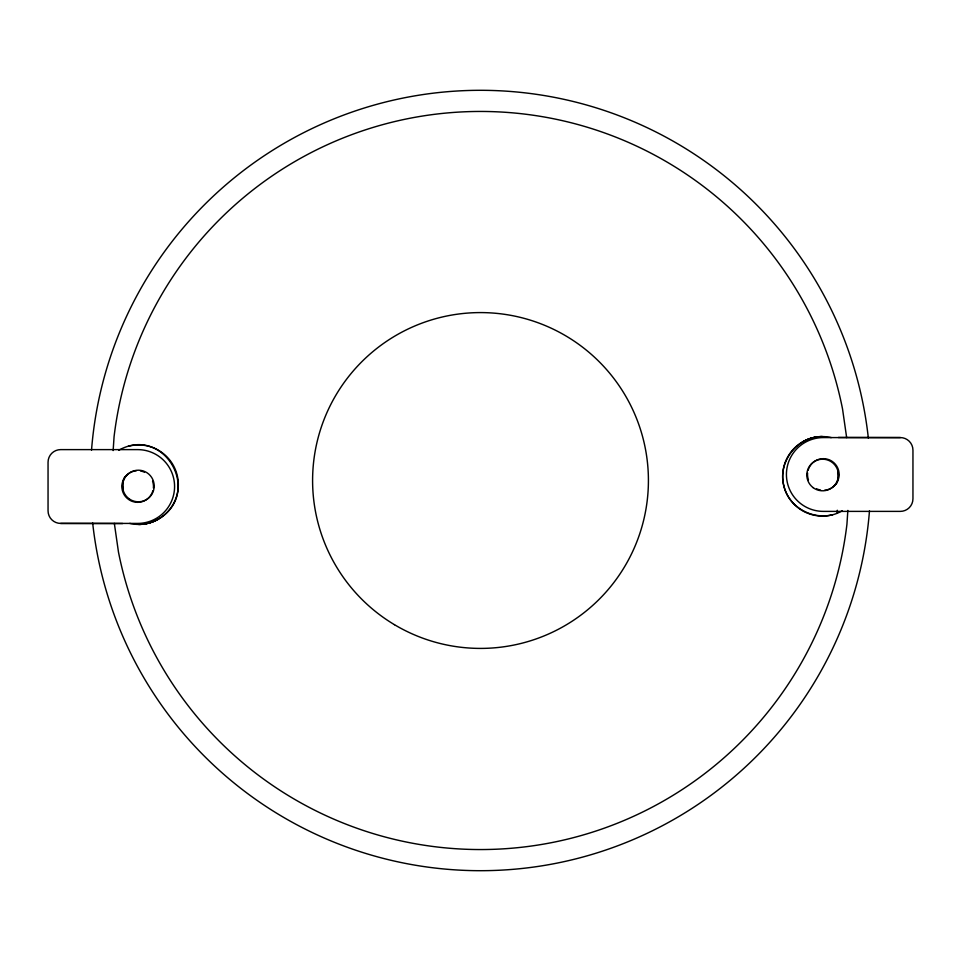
<?xml version="1.0" encoding="UTF-8"?>
<svg xmlns="http://www.w3.org/2000/svg" width="961" height="961" viewBox="0 0 961 961"><rect width="100%" height="100%" fill="white"/><g stroke="black" fill="none" stroke-linecap="round" stroke-linejoin="round"><path stroke-width="1.44" d="M113.146 450.577L114.071 436.678A369.036 369.036 0 0 1 842.533 408.942L846.653 437.603M837.127 512.886L837.295 510.255M847.854 510.423L846.929 524.322A369.036 369.036 0 0 1 118.467 552.058L114.347 523.397M128.306 446.288A39.737 39.737 0 0 1 177.989 479.491A39.737 39.737 0 0 1 138.588 524.418A56.483 47.077 81.8 0 0 158.457 519.084C203.107 492.609 163.971 424.834 118.72 450.253M832.694 514.712A39.737 39.737 0 0 1 783.011 481.509A39.737 39.737 0 0 1 822.412 436.582C797.234 436.114 777.065 462.421 784.02 486.614C790.086 511.048 820.718 523.733 842.28 510.747M900.337 437.579L823.325 437.579A36.902 36.902 0 0 0 786.422 474.482A36.902 36.902 0 0 0 823.325 511.384L900.337 511.384A12.613 12.613 0 0 0 912.95 498.771L912.95 450.192A12.613 12.613 0 0 0 900.337 437.579L838.34 437.471M60.663 523.421L137.675 523.421A36.902 36.902 0 0 0 174.578 486.518A36.902 36.902 0 0 0 137.675 449.616L60.663 449.616A12.613 12.613 0 0 0 48.05 462.229L48.05 510.808A12.613 12.613 0 0 0 60.663 523.421L122.66 523.529M158.457 519.084A56.735 47.173 81.8 0 1 129.747 523.421M802.543 441.916A56.735 47.173 81.8 0 1 831.253 437.579M837.692 472.235A15.82 15.82 0 0 1 837.992 479.071M837.692 480.416A15.82 15.82 0 0 1 836.106 484.236M123.308 488.765A15.82 15.82 0 0 1 123.008 481.929M123.308 480.584A15.82 15.82 0 0 1 124.894 476.764M152.919 490.687A15.82 15.82 0 0 1 135.297 502.159A15.82 15.82 0 0 1 121.867 485.978A15.82 15.82 0 0 1 136.378 470.758M140.498 470.962A15.82 15.82 0 0 1 144.438 472.223M152.559 481.185A15.82 15.82 0 0 1 153.412 487.984M808.081 470.313A15.82 15.82 0 0 1 825.703 458.841A15.82 15.82 0 0 1 839.133 475.022A15.82 15.82 0 0 1 824.622 490.242M820.502 490.038A15.82 15.82 0 0 1 816.562 488.777M808.441 479.815A15.82 15.82 0 0 1 807.588 473.016M869.477 510.856A390.154 390.154 0 0 1 92.664 522.988M91.523 450.144A390.154 390.154 0 0 1 868.336 438.012M128.834 498.603A15.82 15.82 0 0 0 154.072 487.96A15.82 15.82 0 0 0 132.234 471.431A15.82 15.82 0 0 0 128.834 498.603M394.478 624.698A167.911 167.911 0 0 0 648.399 482.902A167.911 167.911 0 0 0 398.635 333.899A167.911 167.911 0 0 0 394.478 624.698M813.078 487.611A15.82 15.82 0 0 0 838.316 476.968A15.82 15.82 0 0 0 816.478 460.427A15.82 15.82 0 0 0 813.078 487.611"/></g></svg>
